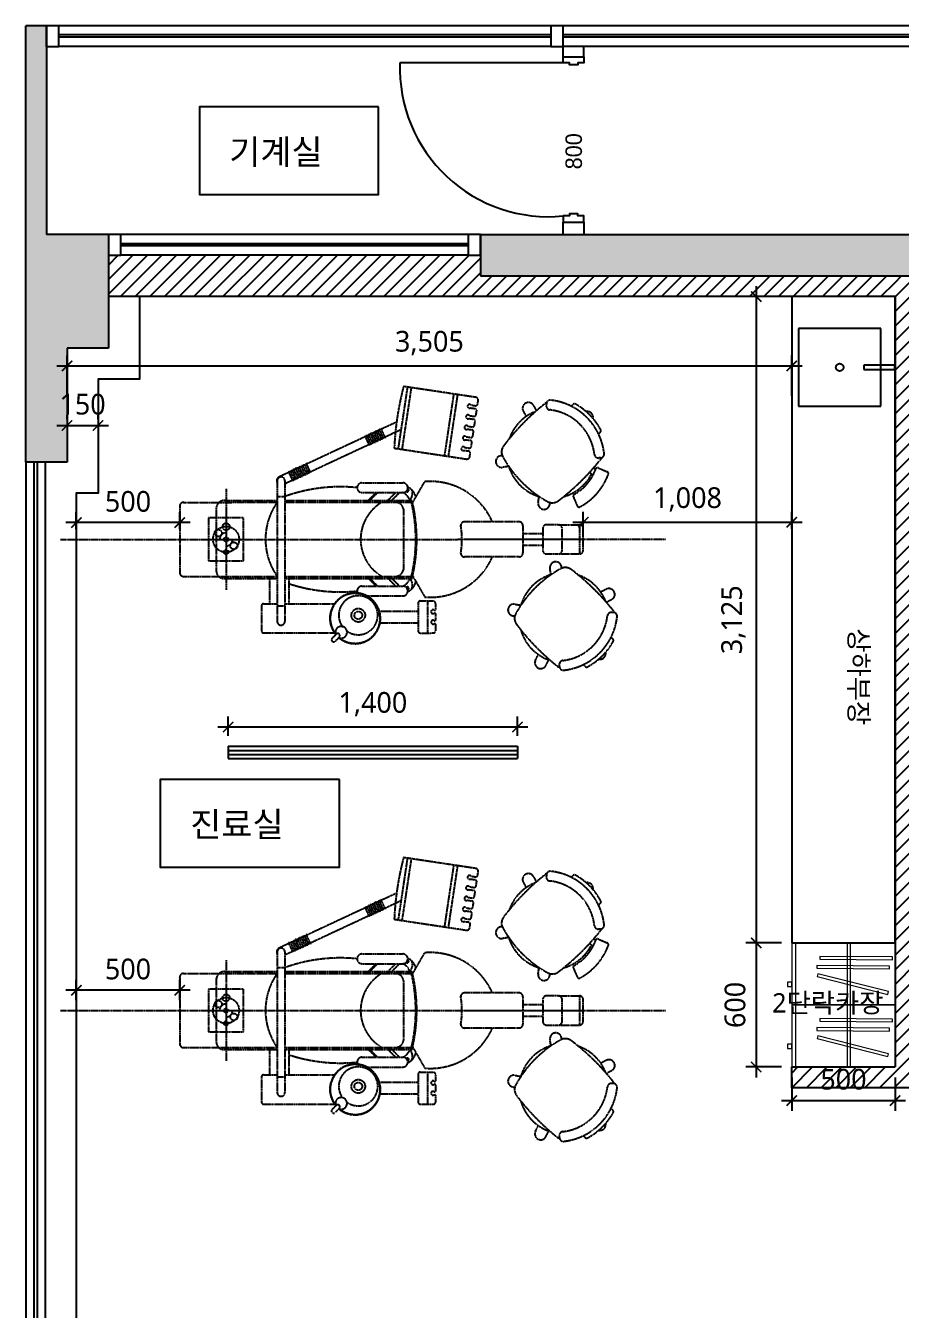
# Model space of a CAD drawing. Header units: metres. Extents: x 11578468 to 47831421, y -58341524 to -14256839.
# Drawn here: x 23693935 to 23698165, y -29161347 to -29155140 of the extents above; entities that cross this region are included whole.
import ezdxf
from ezdxf.enums import TextEntityAlignment as Align

# ---------------------------------------------------------------- set-up
doc = ezdxf.new("R2010")
doc.units = ezdxf.units.M
doc.header["$LTSCALE"] = 50
doc.header["$MEASUREMENT"] = 0
doc.linetypes.add('CENTERX2', pattern=[4, 2.5, -0.5, 0.5, -0.5])
doc.linetypes.add('DASHED', pattern=[0.75, 0.5, -0.25])
doc.layers.get('0').update_dxf_attribs({"linetype": 'CONTINUOUS'})
doc.layers.get('DEFPOINTS').update_dxf_attribs({"linetype": 'CONTINUOUS'})
for name, color, linetype in [('0-ELC TEXT', 7, 'CONTINUOUS'), ('0-LINE', 7, 'CONTINUOUS'), ('010活动家具', 7, 'CONTINUOUS'), ('02-WAL', 2, 'CONTINUOUS'), ('03-WAL NEW', 3, 'CONTINUOUS'), ('04_FUR', 6, 'CONTINUOUS'), ('2.글자선', 60, 'CONTINUOUS'), ('3 가구-붙박이', 6, 'CONTINUOUS'), ('3.기호.계단선', 30, 'CONTINUOUS'), ('8', 8, 'CONTINUOUS'), ('C-WIN', 4, 'CONTINUOUS'), ('CO-DO-FR', 7, 'CONTINUOUS'), ('CO-DOOR', 8, 'CONTINUOUS'), ('CURTWALL', 4, 'CONTINUOUS'), ('TEX', 7, 'CONTINUOUS'), ('wall', 3, 'CONTINUOUS'), ('家具', 251, 'CONTINUOUS')]:
    doc.layers.add(name, color=color, linetype=linetype)
doc.layers.add('Arch', color=8, linetype='CONTINUOUS', lineweight=0)
doc.styles.add('HY 울릉도 L', font='malgun.ttf')
doc.styles.add('JT1', font='malgun.ttf')
doc.styles.add('W-TEXT2', font='Dotum.ttf')
doc.styles.add('맑은 고딕', font='malgun.ttf')
doc.dimstyles.new('사본 50', dxfattribs={"dimscale": 50, "dimtxt": 2, "dimasz": 1, "dimexe": 1, "dimexo": 1, "dimgap": 1, "dimtad": 1, "dimdec": 0, "dimrnd": 0.05, "dimdsep": 46, "dimlunit": 6, "dimtxsty": 'HY 울릉도 L', "dimblk": 'ARCHTICK', "dimcen": 2.5, "dimdle": 1, "dimclrd": 133, "dimclre": 133, "dimclrt": 30, "dimadec": 0, "dimazin": 0, "dimtfac": 1, "dimtdec": 0, "dimtix": 1, "dimtmove": 2, "dimatfit": 3, "dimldrblk": 'ARCHTICK', "dimfxl": 1, "dimlwd": -1, "dimlwe": -1, "dimarcsym": 0})
pattern_1 = [(45, (12209109.27, -14914715.34), (-35.35533906, 35.35533906), [])]

# ---------------------------------------------------------------- blocks, each defined once
blk = doc.blocks.new('rtyutut')
at = {"layer": '家具', "linetype": 'CENTERX2', "ltscale": 0.01}
for p, q in [((425185.6, -946947.7), (425230.6, -946649.4)), ((425560, -946699), (425210.5, -946646.3)), ((425204.2, -946950.5), (425249.2, -946652.2)), ((425409.3, -946981.4), (425454.3, -946683.1)), ((425428, -946984.2), (425472.9, -946685.9)), ((425534.4, -946750), (425556.2, -946753.3)), ((425534.4, -946750), (425538, -946750.5)), ((425536.5, -946736), (425558.3, -946739.3)), ((425536.5, -946736), (425540.2, -946736.5)), ((425561.3, -946782.7), (425564.2, -946764)), ((425569.1, -946731.4), (425571.6, -946714.4)), ((425789.2, -946765.2), (425803, -946792)), ((425839.5, -946739.3), (425851.3, -946762.1)), ((425901.3, -946730.7), (425900.9, -946740.2)), ((426021.3, -946742.2), (426030.4, -946733.1)), ((425177.3, -946818.5), (424609, -947083.5)), ((425526.7, -946801.3), (425530.3, -946801.8)), ((425526.7, -946801.3), (425548.5, -946804.6)), ((425528.8, -946787.3), (425532.4, -946787.8)), ((425528.8, -946787.3), (425550.6, -946790.6)), ((425553.6, -946833.9), (425556.4, -946815.3)), ((425195.2, -946857), (424636.8, -947117.4)), ((425046, -946931.8), (425024, -946884.8)), ((425054.5, -946927.8), (425032.6, -946880.8)), ((425063.1, -946923.8), (425041.1, -946876.8)), ((425071.6, -946919.8), (425049.7, -946872.8)), ((425080.1, -946915.8), (425058.2, -946868.8)), ((425088.7, -946911.9), (425066.8, -946864.9)), ((425097.2, -946907.9), (425075.3, -946860.9)), ((425105.8, -946903.9), (425083.9, -946856.9)), ((425114.3, -946899.9), (425092.4, -946852.9)), ((425122.9, -946895.9), (425101, -946848.9)), ((425513.4, -946889.8), (425517, -946890.4)), ((425513.4, -946889.8), (425535.1, -946893.1)), ((425519, -946852.5), (425522.6, -946853.1)), ((425519, -946852.5), (425540.8, -946855.8)), ((425521.1, -946838.6), (425524.7, -946839.1)), ((425521.1, -946838.6), (425542.9, -946841.9)), ((425545.9, -946885.2), (425548.7, -946866.6)), ((426153.5, -946876.7), (426162.7, -946867.5)), ((425165.6, -946944.7), (425515, -946997.4)), ((425503.5, -946955.1), (425507.1, -946955.6)), ((425503.5, -946955.1), (425525.3, -946958.4)), ((425505.6, -946941.1), (425509.2, -946941.7)), ((425505.6, -946941.1), (425527.4, -946944.4)), ((425511.3, -946903.8), (425514.9, -946904.4)), ((425511.3, -946903.8), (425533, -946907.1)), ((425538.1, -946936.5), (425541, -946917.9)), ((424753.3, -947068.3), (424731.4, -947021.3)), ((424761.8, -947064.3), (424739.9, -947017.3)), ((425530.8, -946985.1), (425533.2, -946969.1)), ((425687.3, -946980.6), (425680.2, -946981.7)), ((426162.6, -946992.1), (426153.2, -946992.5)), ((424676.4, -947104.1), (424654.4, -947057.1)), ((424684.9, -947100.1), (424663, -947053.1)), ((424693.5, -947096.2), (424671.5, -947049.2)), ((424702, -947092.2), (424680.1, -947045.2)), ((424710.5, -947088.2), (424688.6, -947041.2)), ((424719.1, -947084.2), (424697.2, -947037.2)), ((424727.6, -947080.2), (424705.7, -947033.2)), ((424736.2, -947076.2), (424714.3, -947029.2)), ((424744.7, -947072.3), (424722.8, -947025.3)), ((425719, -947032.7), (425689.3, -947037.6)), ((426126.3, -947076.7), (426111.5, -947061.9)), ((426138.8, -947049.1), (426129.6, -947040)), ((426139.9, -947045.9), (426131.2, -947041.5)), ((426152.5, -947040.6), (426195.9, -947059.2)), ((424352.1, -947142), (424352.1, -947629.2)), ((424599.1, -947102.7), (424599.1, -947781.6)), ((424636.8, -947102.7), (424636.8, -947781.6)), ((425009.3, -947112.2), (425207.3, -947112.2)), ((425254.1, -947208.8), (425313.1, -947106.6)), ((426114.5, -947096.5), (426106, -947092.2)), ((424146.5, -947206.5), (424314.2, -947206.5)), ((424314.2, -947206.5), (424599.1, -947206.5)), ((424344.5, -947197), (424599.1, -947197)), ((424599.1, -947178.2), (424636.8, -947178.2)), ((424636.8, -947197), (425251.3, -947197)), ((424636.8, -947206.5), (425104.7, -947206.5)), ((425009.3, -947159.3), (425207.3, -947159.3)), ((425040.4, -947197), (425078.1, -947159.3)), ((425047.1, -947197), (425084.8, -947159.3)), ((425104.7, -947206.5), (425248.7, -947206.5)), ((425134.7, -947197), (425172.4, -947159.3)), ((425153.6, -947197), (425191.3, -947159.3)), ((425861.5, -947208.2), (425866, -947178.4)), ((425917.4, -947216.8), (425918.8, -947207.6)), ((426031.6, -947180.5), (426050.3, -947223.9)), ((424127.7, -947225.3), (424127.7, -947545.9)), ((424304.9, -947230.5), (424304.9, -947541)), ((425210.1, -947240.1), (425210.1, -947531.3)), ((424436.9, -947281.9), (424267.2, -947281.9)), ((424267.2, -947281.9), (424267.2, -947489.3)), ((424352.1, -947291.3), (424352.1, -947480)), ((424436.9, -947489.3), (424436.9, -947281.9)), ((425768.8, -947300.8), (425505.5, -947300.8)), ((425787.6, -947319.6), (425787.6, -947451.6)), ((425883.3, -947333.8), (425883.3, -947437.5)), ((425958.7, -947314.9), (425902.1, -947314.9)), ((425958.7, -947314.9), (426060.6, -947314.9)), ((425977.6, -947437.5), (425977.6, -947333.8)), ((426060.6, -947314.9), (426060.6, -947456.3)), ((426079.5, -947437.5), (426079.5, -947333.8)), ((423552.1, -947385.6), (426478.9, -947385.6)), ((424257.7, -947385.6), (424446.4, -947385.6)), ((425502.3, -947385.6), (426059.5, -947385.6)), ((425787.6, -947357.3), (425883.3, -947357.3)), ((425787.6, -947413.9), (425883.3, -947413.9)), ((425902.1, -947456.3), (425958.7, -947456.3)), ((425958.7, -947456.3), (426060.6, -947456.3)), ((424267.2, -947489.3), (424436.9, -947489.3)), ((425768.8, -947470.5), (425505.5, -947470.5)), ((425975.5, -947525.2), (425974.3, -947518)), ((424146.5, -947564.8), (424312, -947564.8)), ((424312, -947564.8), (424599.1, -947564.8)), ((424336.5, -947574.2), (424599.1, -947574.2)), ((424561.4, -947574.2), (424561.4, -947696.8)), ((424636.8, -947564.8), (425104.7, -947564.8)), ((424636.8, -947574.2), (425251.3, -947574.2)), ((424655.7, -947574.2), (424655.7, -947696.8)), ((425040.4, -947574.2), (425078.1, -947611.9)), ((425047.1, -947574.2), (425084.8, -947611.9)), ((425104.7, -947564.8), (425248.7, -947564.8)), ((425134.7, -947574.2), (425172.4, -947611.9)), ((425153.6, -947574.2), (425191.3, -947611.9)), ((425254.1, -947562.4), (425313.1, -947664.6)), ((425923.3, -947556.9), (425918.5, -947527.1)), ((425009.3, -947611.9), (425207.3, -947611.9)), ((426190.8, -947627.1), (426164, -947640.9)), ((424523.7, -947706.2), (424523.7, -947828.8)), ((424533.1, -947696.8), (424599.1, -947696.8)), ((424599.1, -947706.2), (424636.8, -947706.2)), ((424636.8, -947696.8), (424876.2, -947696.8)), ((425033.4, -947659.1), (425207.3, -947659.1)), ((425281.3, -947692.9), (425281.3, -947829.3)), ((425290.7, -947683.4), (425354.6, -947683.2)), ((425326.3, -947683.3), (425326.8, -947838.6)), ((425364, -947692.6), (425364.1, -947726.5)), ((425747.9, -947699.3), (425777.6, -947703.9)), ((426216.7, -947677.4), (426191.5, -947690.4)), ((425093.8, -947732.8), (425281.3, -947732.8)), ((425358.6, -947728.5), (425362.3, -947728.4)), ((425358.7, -947742.6), (425362.3, -947742.6)), ((425364.2, -947744.5), (425364.3, -947777.1)), ((425739.3, -947755.3), (425748.4, -947756.7)), ((426225.3, -947739.1), (426215.9, -947738.8)), ((425096.9, -947789.4), (425281.3, -947789.4)), ((425358.8, -947779), (425362.4, -947779)), ((425358.8, -947793.1), (425362.5, -947793.1)), ((425364.4, -947795), (425364.5, -947828.9)), ((424533.1, -947838.2), (424876.2, -947838.2)), ((424885.1, -947844), (424865.1, -947864)), ((424899.8, -947858.7), (424879.7, -947878.7)), ((425290.8, -947838.8), (425355.1, -947838.4)), ((426213.9, -947859.2), (426222.9, -947868.2)), ((425848.4, -947969.5), (425862.2, -947942.7)), ((425898.7, -947995.4), (425912.5, -947968.6)), ((425964, -948000.5), (425963.6, -947991)), ((426079.4, -947991.4), (426088.5, -948000.6))]:
    blk.add_line(p, q, dxfattribs=at)
for centre, radius in [((424352.1, -947385.6), 62.9), ((424352.1, -947324.3), 17.2), ((424314.3, -947354.5), 17.2), ((424352.1, -947385.6), 10.8), ((424352.1, -947446.9), 10.8), ((424389.8, -947416.7), 17.2), ((424991.3, -947752.5), 33), ((424991.3, -947752.5), 18.9)]:
    blk.add_circle(centre, radius, dxfattribs=at)
for centre, radius, start, end in [((426584.6, -947006.1), 1420.4, 165.32787, 177.52206), ((425557.6, -946712.9), 14.1, 354.07747, 79.98935), ((425920.1, -946731.5), 18.9, 83.68774, 177.64231), ((425890.1, -947003.3), 292.3, 6.31226, 83.68774), ((425529.3, -946742.1), 9.43, 39.98277, 302.80201), ((425554.8, -946762.6), 9.43, 351.42497, 81.38458), ((425559.8, -946730), 9.43, 261.38458, 351.42497), ((426595.6, -947616.8), 1130.8, 127.74452, 142.89408), ((425926.7, -946970.2), 216.9, 112.58069, 160.91759), ((425814.4, -946752.3), 28.3, 27.26154, 207.26154), ((425919.7, -946741), 18.9, 177.64231, 263.54627), ((425890.1, -947003.3), 245.2, 6.45373, 83.54627), ((426037, -946739.8), 9.43, 60.84732, 135), ((425890.1, -947003.3), 311.2, 28.17646, 60.84732), ((426099.2, -946796), 28.3, 348.68025, 100.79535), ((425513.9, -946844.6), 9.43, 39.98277, 302.80201), ((425521.6, -946793.3), 9.43, 39.98277, 302.80201), ((425544.3, -946832.5), 9.43, 261.38458, 351.42497), ((425547.1, -946813.9), 9.43, 351.42497, 81.38458), ((425552, -946781.3), 9.43, 261.38458, 351.42497), ((425506.2, -946895.9), 9.43, 39.98277, 302.80201), ((425536.6, -946883.8), 9.43, 261.38457, 351.42497), ((425539.4, -946865.2), 9.43, 351.42497, 81.38458), ((426156, -946860.8), 9.43, 315, 28.17646), ((425498.4, -946947.2), 9.43, 39.98277, 302.80201), ((425523.9, -946967.7), 9.43, 351.42497, 81.38459), ((425528.8, -946935.1), 9.43, 261.38459, 351.42497), ((425531.6, -946916.4), 9.43, 351.42497, 81.38458), ((425731.4, -946963.1), 47.1, 142.89408, 208.79759), ((425516.8, -946983.3), 14.1, 262.86059, 352.86026), ((425684.7, -947009.6), 28.3, 99.26154, 279.26154), ((426173, -946720.4), 551, 208.79759, 241.20241), ((425276.5, -946297.7), 1130.8, 307.10592, 322.25548), ((426152.4, -946973.6), 18.9, 186.45373, 272.35769), ((426161.8, -946973.2), 18.9, 272.35769, 6.31226), ((424618, -947102.7), 21.2, 115, 207.26604), ((424618, -947102.7), 18.9, 90, 180), ((424618, -947102.7), 18.9, 0, 90), ((425926.7, -946970.2), 216.9, 196.72134, 254.08434), ((425926.7, -946970.2), 216.9, 285.58412, 332.67832), ((425926.7, -946970.2), 226.3, 298.81205, 340.41104), ((425926.7, -946970.2), 292.3, 297.89306, 339.79002), ((426148.8, -947049.2), 9.43, 66.68894, 160.41104), ((426192.1, -947067.9), 9.43, 339.79002, 66.68894), ((424904.7, -947924.9), 793.3, 84.13608, 109.73261), ((425009.3, -947135.8), 23.6, 90, 270), ((425207.3, -947135.8), 23.6, 270, 90), ((425229.9, -947149.5), 6.22, 215.42758, 85.87159), ((425203.1, -947195.6), 68.4, 12.06886, 66.20147), ((425207, -947163.4), 46.8, 316.21643, 21.42814), ((425340, -947434), 328.4, 23.9286, 94.69154), ((424146.5, -947225.3), 18.9, 90.00103, 179.99742), ((424345.2, -947237.9), 40.9, 89.0396, 169.48323), ((424854.5, -947385.6), 311.9, 144.94886, 215.05114), ((425210.1, -947385.6), 207.4, 120.27264, 239.72736), ((425169.9, -947247.4), 40.9, 10.31103, 90.9604), ((425177.1, -947220.7), 68.4, 21.36345, 63.76639), ((424487.5, -947385.6), 782, 346.75102, 13.23887), ((424487.5, -947385.6), 786.7, 346.12555, 13.86437), ((425889.4, -947212.5), 28.3, 171.26154, 351.26154), ((425930.3, -947161.9), 47.1, 241.20241, 307.10592), ((426040.3, -947176.7), 9.43, 118.81205, 203.31106), ((426059, -947220.2), 9.43, 203.31106, 297.89306), ((425505.5, -947319.6), 18.9, 90, 180), ((425106.4, -947385.6), 386.6, 349.77841, 10.22159), ((425768.8, -947319.6), 18.9, 0, 90), ((425902.1, -947333.8), 18.9, 90, 180), ((425958.7, -947333.8), 18.9, 0, 90), ((426060.6, -947333.8), 18.9, 0, 90), ((424352.1, -947385.6), 31.5, 90, 180), ((424352.1, -947385.6), 31.5, 270, 0), ((425505.5, -947451.6), 18.9, 180, 270), ((425768.8, -947451.6), 18.9, 270, 0), ((425902.1, -947437.5), 18.9, 180, 270), ((425958.7, -947437.5), 18.9, 270, 0), ((426060.6, -947437.5), 18.9, 270, 0), ((425340, -947337.3), 328.4, 265.30846, 336.0714), ((425946.4, -947522.6), 28.3, 9.26154, 189.26154), ((424146.5, -947545.9), 18.9, 179.99742, 270.00099), ((424340.9, -947538.4), 36.1, 184.11959, 262.95924), ((425169.9, -947523.9), 40.9, 269.0396, 349.58675), ((425177.1, -947550.6), 68.4, 296.23361, 338.63655), ((425207, -947607.8), 46.8, 338.57186, 43.78357), ((426235.7, -948010.9), 551, 118.79759, 151.20241), ((425985.9, -947764.5), 216.9, 106.72134, 164.08434), ((425993, -947569.3), 47.1, 52.89408, 118.79759), ((425339.2, -948433.5), 1130.8, 37.74452, 52.89408), ((425985.9, -947764.5), 216.9, 21.02795, 70.91759), ((424904.7, -946846.4), 793.3, 251.7081, 275.86392), ((425009.3, -947635.5), 23.6, 90, 205.05762), ((425207.3, -947635.5), 23.6, 270, 90), ((425229.9, -947621.8), 6.22, 274.12841, 144.57242), ((425203.1, -947575.6), 68.4, 293.79853, 347.92902), ((426203.8, -947652.2), 28.3, 297.26154, 117.26154), ((424533.1, -947706.2), 9.43, 90, 180), ((424976.3, -947767.5), 122.6, 229.85807, 220.15026), ((424976.3, -947767.5), 120.7, 231.74102, 218.25652), ((424991.3, -947752.5), 94.3, 234.52319, 215.47479), ((425290.7, -947692.9), 9.43, 90.20822, 180), ((425354.6, -947692.6), 9.43, 0.20506, 90.20506), ((425743.6, -947727.3), 28.3, 81.26154, 261.26154), ((425352.4, -947735.5), 9.43, 48.79544, 311.61468), ((425362.3, -947726.6), 1.89, 270.20506, 0.20506), ((425362.3, -947744.5), 1.89, 0.20506, 90.20506), ((425794.1, -947768.1), 47.1, 151.20241, 217.10592), ((425952.7, -947727.9), 245.2, 276.45373, 353.54627), ((425952.7, -947727.9), 292.3, 276.31226, 353.68774), ((426215.1, -947757.6), 18.9, 87.64231, 173.54627), ((426224.5, -947758), 18.9, 353.68774, 87.64231), ((424533.1, -947828.8), 9.43, 180, 270), ((424618, -947781.6), 18.9, 180, 270), ((424618, -947781.6), 18.9, 270, 0), ((424908.8, -947834.9), 28.3, 246.53399, 203.51361), ((425290.7, -947829.3), 9.43, 180, 270.30046), ((425352.6, -947786.1), 9.43, 48.79544, 311.61468), ((425355.1, -947829), 9.43, 270.30362, 0.30362), ((425362.4, -947777.1), 1.89, 270.20506, 0.20506), ((425362.5, -947795), 1.89, 0.20506, 90.20506), ((426658.3, -947114.4), 1130.8, 217.10592, 232.25548), ((425985.9, -947764.5), 216.9, 195.58412, 252.4806), ((424872.4, -947871.4), 10.4, 135, 315), ((424892.4, -947851.4), 10.4, 315, 135), ((425952.7, -947727.9), 311.2, 298.17646, 330.84732), ((426216.2, -947874.9), 9.43, 330.84732, 45), ((426160, -947937.1), 28.3, 258.68025, 10.79535), ((425873.6, -947982.5), 28.3, 152.73846, 332.73846), ((425982.4, -947990.3), 18.9, 96.45373, 182.35769), ((425982.8, -947999.7), 18.9, 182.35769, 276.31226), ((426095.2, -947993.9), 9.43, 225, 298.17646)]:
    blk.add_arc(centre, radius, start, end, dxfattribs=at)
blk = doc.blocks.new('_ArchTick')
at = {"color": 0, "linetype": 'ByBlock', "const_width": 0.15}
blk.add_lwpolyline([(-0.5, -0.5), (0.5, 0.5)], dxfattribs=at)
blk = doc.blocks.new('*D252')
at = {"layer": '3.기호.계단선', "color": 133, "ltscale": 10, "transparency": 16777216}
for p, q in [((23694914, -29158574), (23694914, -29158481)), ((23696313.8, -29158574), (23696313.8, -29158481)), ((23694864, -29158531), (23696363.8, -29158531))]:
    blk.add_line(p, q, dxfattribs=at)
at = {"layer": 'DEFPOINTS', "color": 0, "transparency": 16777216}
for p in [(23696313.8, -29158531), (23694914, -29158624), (23696313.8, -29158624)]:
    blk.add_point(p, dxfattribs=at)
at = {"layer": '3.기호.계단선', "color": 133, "transparency": 16777216, "xscale": 50, "yscale": 50, "zscale": 50, "rotation": 180}
blk.add_blockref('_ArchTick', (23694914, -29158531), dxfattribs=at)
at = {"layer": '3.기호.계단선', "color": 133, "transparency": 16777216, "xscale": 50, "yscale": 50, "zscale": 50}
blk.add_blockref('_ArchTick', (23696313.8, -29158531), dxfattribs=at)
at = {"layer": '3.기호.계단선', "color": 30, "ltscale": 10, "transparency": 16777216, "insert": (23695613.9, -29158421.1), "char_height": 100, "attachment_point": 5, "style": 'HY 울릉도 L'}
blk.add_mtext('1,400', dxfattribs=at)
blk = doc.blocks.new('arrttt')
at = {"layer": 'Arch', "color": 6}
for p, q in [((883190.8, 53508.7), (882890.8, 53508.7)), ((882890.8, 53508.7), (882890.8, 53008.7)), ((883190.8, 53008.7), (883190.8, 53508.7)), ((882958.9, 53496.3), (882955.8, 53144.1)), ((882972.9, 53496.2), (882958.9, 53496.3)), ((882969.8, 53144), (882972.9, 53496.2)), ((883002.8, 53482.1), (882999.7, 53130)), ((883016.8, 53482), (883002.8, 53482.1)), ((883013.7, 53129.9), (883016.8, 53482)), ((883126.4, 53476.3), (883040, 53134.9)), ((883053.6, 53131.5), (883140, 53472.9)), ((883140, 53472.9), (883126.4, 53476.3)), ((882890.8, 53291.2), (883190.8, 53291.2)), ((882890.8, 53276.2), (883190.8, 53276.2)), ((882955.8, 53144.1), (882969.8, 53144)), ((882999.7, 53130), (883013.7, 53129.9)), ((883040, 53134.9), (883053.6, 53131.5)), ((883190.8, 53028.7), (882890.8, 53028.7)), ((882890.8, 53008.7), (883190.8, 53008.7)), ((883100.8, 53008.7), (883080.8, 53008.7)), ((883080.8, 53008.7), (883080.8, 52988.7)), ((883100.8, 52988.7), (883100.8, 53008.7)), ((883080.8, 52988.7), (883100.8, 52988.7))]:
    blk.add_line(p, q, dxfattribs=at)
blk = doc.blocks.new('A$C6B365CFD')
at = {"layer": '010活动家具', "color": 154, "linetype": 'DASHED', "ltscale": 150}
for points in [[(520.9, 492.3), (0, 492.3), (0, 0), (520.9, 0)], [(609.7, 259.2), (412.6, 259.2), (412.6, 233.2), (609.7, 233.2)]]:
    blk.add_lwpolyline(points, close=True, dxfattribs=at)
blk.add_circle((260.4, 246.2), 23.6, dxfattribs=at)
blk = doc.blocks.new('*D296')
at = {"layer": '3.기호.계단선', "color": 133, "ltscale": 10, "transparency": 16777216}
for p, q in [((23697590, -29156450), (23697418, -29156450)), ((23697468, -29156400), (23697468, -29159625)), ((23697589.9, -29159575), (23697418, -29159575))]:
    blk.add_line(p, q, dxfattribs=at)
at = {"layer": 'DEFPOINTS', "color": 0, "transparency": 16777216}
for p in [(23697640, -29156450), (23697468, -29159575), (23697639.9, -29159575)]:
    blk.add_point(p, dxfattribs=at)
at = {"layer": '3.기호.계단선', "color": 133, "transparency": 16777216, "xscale": 50, "yscale": 50, "zscale": 50}
for p, rotation in [((23697468, -29156450), 90), ((23697468, -29159575), 270)]:
    blk.add_blockref('_ArchTick', p, dxfattribs=dict(at, rotation=rotation))
at = {"layer": '3.기호.계단선', "color": 30, "ltscale": 10, "transparency": 16777216, "insert": (23697358, -29158012.5), "char_height": 100, "attachment_point": 5, "rotation": 90, "style": 'HY 울릉도 L'}
blk.add_mtext('3,125', dxfattribs=at)
blk = doc.blocks.new('*D297')
at = {"layer": '3.기호.계단선', "color": 133, "ltscale": 10, "transparency": 16777216}
for p, q in [((23697639.9, -29160225), (23697639.9, -29160387)), ((23698139.9, -29160225), (23698139.9, -29160387)), ((23697589.9, -29160337), (23698189.9, -29160337))]:
    blk.add_line(p, q, dxfattribs=at)
at = {"layer": 'DEFPOINTS', "color": 0, "transparency": 16777216}
for p in [(23697639.9, -29160175), (23698139.9, -29160175), (23698139.9, -29160337)]:
    blk.add_point(p, dxfattribs=at)
at = {"layer": '3.기호.계단선', "color": 133, "transparency": 16777216, "xscale": 50, "yscale": 50, "zscale": 50, "rotation": 180}
blk.add_blockref('_ArchTick', (23697639.9, -29160337), dxfattribs=at)
at = {"layer": '3.기호.계단선', "color": 133, "transparency": 16777216, "xscale": 50, "yscale": 50, "zscale": 50}
blk.add_blockref('_ArchTick', (23698139.9, -29160337), dxfattribs=at)
at = {"layer": '3.기호.계단선', "color": 30, "ltscale": 10, "transparency": 16777216, "insert": (23697889.9, -29160234.8), "char_height": 100, "attachment_point": 5, "style": 'HY 울릉도 L'}
blk.add_mtext('500', dxfattribs=at)
blk = doc.blocks.new('*D298')
at = {"layer": '3.기호.계단선', "color": 133, "ltscale": 10, "transparency": 16777216}
for p, q in [((23697468, -29159525), (23697468, -29160225)), ((23697589.9, -29159575), (23697418, -29159575)), ((23697589.9, -29160175), (23697418, -29160175))]:
    blk.add_line(p, q, dxfattribs=at)
at = {"layer": 'DEFPOINTS', "color": 0, "transparency": 16777216}
for p in [(23697639.9, -29159575), (23697468, -29160175), (23697639.9, -29160175)]:
    blk.add_point(p, dxfattribs=at)
at = {"layer": '3.기호.계단선', "color": 133, "transparency": 16777216, "xscale": 50, "yscale": 50, "zscale": 50}
for p, rotation in [((23697468, -29159575), 90), ((23697468, -29160175), 270)]:
    blk.add_blockref('_ArchTick', p, dxfattribs=dict(at, rotation=rotation))
at = {"layer": '3.기호.계단선', "color": 30, "ltscale": 10, "transparency": 16777216, "insert": (23697365.9, -29159875), "char_height": 100, "attachment_point": 5, "rotation": 90, "style": 'HY 울릉도 L'}
blk.add_mtext('600', dxfattribs=at)
blk = doc.blocks.new('*D299')
at = {"layer": '3.기호.계단선', "color": 133, "ltscale": 10, "transparency": 16777216}
for p, q in [((23696631.6, -29157573.6), (23696631.6, -29157491)), ((23697640, -29157573.6), (23697640, -29157491)), ((23696581.6, -29157541), (23697690, -29157541))]:
    blk.add_line(p, q, dxfattribs=at)
at = {"layer": 'DEFPOINTS', "color": 0, "transparency": 16777216}
for p in [(23697640, -29157541), (23696631.6, -29157623.6), (23697640, -29157623.6)]:
    blk.add_point(p, dxfattribs=at)
at = {"layer": '3.기호.계단선', "color": 133, "transparency": 16777216, "xscale": 50, "yscale": 50, "zscale": 50, "rotation": 180}
blk.add_blockref('_ArchTick', (23696631.6, -29157541), dxfattribs=at)
at = {"layer": '3.기호.계단선', "color": 133, "transparency": 16777216, "xscale": 50, "yscale": 50, "zscale": 50}
blk.add_blockref('_ArchTick', (23697640, -29157541), dxfattribs=at)
at = {"layer": '3.기호.계단선', "color": 30, "ltscale": 10, "transparency": 16777216, "insert": (23697135.8, -29157431.1), "char_height": 100, "attachment_point": 5, "style": 'HY 울릉도 L'}
blk.add_mtext('1,008', dxfattribs=at)
blk = doc.blocks.new('*D300')
at = {"layer": '3.기호.계단선', "color": 133, "ltscale": 10, "transparency": 16777216}
for p, q in [((23694179.9, -29157574), (23694179.9, -29157493)), ((23694679.7, -29157574), (23694679.7, -29157493)), ((23694729.7, -29157543), (23694129.9, -29157543))]:
    blk.add_line(p, q, dxfattribs=at)
at = {"layer": 'DEFPOINTS', "color": 0, "transparency": 16777216}
for p in [(23694179.9, -29157543), (23694179.9, -29157624), (23694679.7, -29157624)]:
    blk.add_point(p, dxfattribs=at)
at = {"layer": '3.기호.계단선', "color": 133, "transparency": 16777216, "xscale": 50, "yscale": 50, "zscale": 50, "rotation": 180}
blk.add_blockref('_ArchTick', (23694179.9, -29157543), dxfattribs=at)
at = {"layer": '3.기호.계단선', "color": 133, "transparency": 16777216, "xscale": 50, "yscale": 50, "zscale": 50}
blk.add_blockref('_ArchTick', (23694679.7, -29157543), dxfattribs=at)
at = {"layer": '3.기호.계단선', "color": 30, "ltscale": 10, "transparency": 16777216, "insert": (23694429.8, -29157440.8), "char_height": 100, "attachment_point": 5, "style": 'HY 울릉도 L'}
blk.add_mtext('500', dxfattribs=at)
blk = doc.blocks.new('*D301')
at = {"layer": '3.기호.계단선', "color": 133, "ltscale": 10, "transparency": 16777216}
for p, q in [((23694729.7, -29159804), (23694129.9, -29159804)), ((23694179.9, -29159852), (23694179.9, -29159754)), ((23694679.7, -29159852), (23694679.7, -29159754))]:
    blk.add_line(p, q, dxfattribs=at)
at = {"layer": 'DEFPOINTS', "color": 0, "transparency": 16777216}
for p in [(23694179.9, -29159804), (23694179.9, -29159902), (23694679.7, -29159902)]:
    blk.add_point(p, dxfattribs=at)
at = {"layer": '3.기호.계단선', "color": 133, "transparency": 16777216, "xscale": 50, "yscale": 50, "zscale": 50, "rotation": 180}
blk.add_blockref('_ArchTick', (23694179.9, -29159804), dxfattribs=at)
at = {"layer": '3.기호.계단선', "color": 133, "transparency": 16777216, "xscale": 50, "yscale": 50, "zscale": 50}
blk.add_blockref('_ArchTick', (23694679.7, -29159804), dxfattribs=at)
at = {"layer": '3.기호.계단선', "color": 30, "ltscale": 10, "transparency": 16777216, "insert": (23694429.8, -29159701.8), "char_height": 100, "attachment_point": 5, "style": 'HY 울릉도 L'}
blk.add_mtext('500', dxfattribs=at)
blk = doc.blocks.new('*D349')
at = {"layer": '3.기호.계단선', "color": 133, "ltscale": 10, "transparency": 16777216}
for p, q in [((23694134.9, -29156925), (23694134.9, -29156735)), ((23697640, -29156930), (23697640, -29156735)), ((23694084.9, -29156785), (23697690, -29156785))]:
    blk.add_line(p, q, dxfattribs=at)
at = {"layer": 'DEFPOINTS', "color": 0, "transparency": 16777216}
for p in [(23697640, -29156785), (23694134.9, -29156975), (23697640, -29156980)]:
    blk.add_point(p, dxfattribs=at)
at = {"layer": '3.기호.계단선', "color": 133, "transparency": 16777216, "xscale": 50, "yscale": 50, "zscale": 50, "rotation": 180}
blk.add_blockref('_ArchTick', (23694134.9, -29156785), dxfattribs=at)
at = {"layer": '3.기호.계단선', "color": 133, "transparency": 16777216, "xscale": 50, "yscale": 50, "zscale": 50}
blk.add_blockref('_ArchTick', (23697640, -29156785), dxfattribs=at)
at = {"layer": '3.기호.계단선', "color": 30, "ltscale": 10, "transparency": 16777216, "insert": (23695887.4, -29156675), "char_height": 100, "attachment_point": 5, "style": 'HY 울릉도 L'}
blk.add_mtext('3,505', dxfattribs=at)
blk = doc.blocks.new('*D350')
at = {"layer": '3.기호.계단선', "color": 133, "ltscale": 10, "transparency": 16777216}
for p, q in [((23694084.9, -29157073), (23694334.9, -29157073)), ((23694134.9, -29157042), (23694134.9, -29157023)), ((23694284.9, -29157042), (23694284.9, -29157023))]:
    blk.add_line(p, q, dxfattribs=at)
at = {"layer": 'DEFPOINTS', "color": 0, "transparency": 16777216}
for p in [(23694284.9, -29157073), (23694134.9, -29157092), (23694284.9, -29157092)]:
    blk.add_point(p, dxfattribs=at)
at = {"layer": '3.기호.계단선', "color": 133, "transparency": 16777216, "xscale": 50, "yscale": 50, "zscale": 50}
blk.add_blockref('_ArchTick', (23694134.9, -29157073), dxfattribs=at)
at = {"layer": '3.기호.계단선', "color": 133, "transparency": 16777216, "xscale": 50, "yscale": 50, "zscale": 50, "rotation": 180}
blk.add_blockref('_ArchTick', (23694284.9, -29157073), dxfattribs=at)
at = {"layer": '3.기호.계단선', "color": 30, "ltscale": 10, "transparency": 16777216, "insert": (23694209.9, -29156970.8), "char_height": 100, "attachment_point": 5, "style": 'HY 울릉도 L'}
blk.add_mtext('150', dxfattribs=at)

msp = doc.modelspace()

# ---------------------------------------------------------------- hatches: boundary and pattern name
at = {"layer": '8', "ltscale": 30}
h = msp.add_hatch(color=256, dxfattribs=at)
h.dxf.hatch_style = 1
h.paths.add_polyline_path([(23707158.9, -29165225), (23708769.9, -29163975), (23708769.9, -29163675), (23708769.9, -29161775), (23708769.9, -29158210), (23708569.9, -29158210), (23708569.9, -29161775), (23708569.9, -29161875), (23708569.9, -29163675), (23708319.9, -29163675), (23708319.9, -29163975), (23707158.9, -29164875), (23706469.9, -29164875), (23706469.9, -29164975), (23706469.9, -29165225)])
h.paths.add_polyline_path([(23703869.9, -29165225), (23704769.9, -29165225), (23704769.9, -29164975), (23704769.9, -29164875), (23703869.9, -29164875), (23703869.9, -29164975)])
h.paths.add_polyline_path([(23701334.9, -29165225), (23702169.9, -29165225), (23702169.9, -29164975), (23702169.9, -29164875), (23701834.9, -29164875), (23701834.9, -29164375), (23701384.9, -29164375), (23701384.9, -29164875), (23701334.9, -29164875), (23701334.9, -29164975)])
h.paths.add_polyline_path([(23696714.7, -29164725), (23696768.8, -29164725), (23696834.9, -29164725), (23696834.9, -29164375), (23696484.9, -29164375), (23696484.9, -29164725)])
h.paths.add_polyline_path([(23694129.9, -29162076.7), (23694129.9, -29162156.4), (23694129.9, -29162240), (23694529.9, -29162240), (23694529.9, -29161840), (23694129.9, -29161840)])
h.paths.add_polyline_path([(23693934.9, -29155140), (23693934.9, -29157250), (23694134.9, -29157250), (23694134.9, -29156700), (23694334.9, -29156700), (23694334.9, -29156150), (23694034.9, -29156150), (23694034.9, -29155240), (23694034.9, -29155140)])
h.paths.add_polyline_path([(23696134.9, -29156350), (23698139.9, -29156350), (23699589.9, -29156350), (23699589.9, -29156150), (23696134.9, -29156150)])
h.paths.add_polyline_path([(23701389.9, -29156450), (23702139.9, -29156450), (23702139.9, -29156150), (23701389.9, -29156150)])
h.paths.add_polyline_path([(23704139.9, -29156350), (23706769.9, -29156350), (23706769.9, -29156150), (23704039.9, -29156150), (23704039.9, -29156350)])
h.paths.add_polyline_path([(23708769.9, -29156150), (23708769.9, -29155750), (23708669.9, -29155750), (23708669.9, -29155140), (23708569.9, -29155140), (23708569.9, -29155240), (23708569.9, -29156150), (23708569.9, -29156350), (23708769.9, -29156350)])
at = {"layer": 'wall', "ltscale": 10}
h = msp.add_hatch(dxfattribs=at)
h.set_pattern_fill('_USER', color=256, scale=50, angle=45, pattern_type=0)
h.set_pattern_definition(pattern_1)
h.paths.add_polyline_path([(23694334.9, -29156250), (23694334.9, -29156450), (23697640, -29156450), (23698139.9, -29156450), (23698139.9, -29156350), (23696134.9, -29156350), (23696134.9, -29156250), (23696074.9, -29156250), (23694394.9, -29156250)])
h = msp.add_hatch(dxfattribs=at)
h.set_pattern_fill('_USER', color=256, scale=50, angle=45, pattern_type=0)
h.set_pattern_definition(pattern_1)
h.paths.add_polyline_path([(23700539.9, -29160175), (23700539.9, -29157675), (23698239.9, -29157675), (23698239.9, -29156350), (23698139.9, -29156350), (23698139.9, -29156450), (23698140, -29156450), (23698140, -29157775), (23698239.9, -29157775), (23700439.9, -29157775), (23700439.9, -29160175), (23700389.9, -29160175), (23700389.9, -29160275), (23700439.9, -29160275), (23700589.9, -29160275), (23700589.9, -29160175)])
h = msp.add_hatch(dxfattribs=at)
h.set_pattern_fill('_USER', color=256, scale=50, angle=45, pattern_type=0)
h.set_pattern_definition(pattern_1)
h.paths.add_polyline_path([(23698139.9, -29160275), (23698239.9, -29160275), (23698239.9, -29160175), (23698239.9, -29159875), (23698239.9, -29159875), (23698239.9, -29159775), (23698239.9, -29159285), (23698239.9, -29158585), (23698239.9, -29157775), (23698140, -29157775), (23698139.9, -29159575), (23698139.9, -29159875), (23698139.9, -29160175), (23697639.9, -29160175), (23697639.9, -29160275)])

# ---------------------------------------------------------------- linework, layer by layer
at = {"layer": '0-LINE', "ltscale": 10}
msp.add_lwpolyline([(23694484.9, -29156450), (23694484.9, -29156850), (23694284.9, -29156850), (23694284.9, -29157400), (23694179.9, -29157400), (23694179.9, -29161677.9), (23694192, -29161690), (23694679.9, -29161690), (23694679.9, -29162390), (23694209.1, -29162390)], dxfattribs=at)
at = {"layer": '02-WAL', "ltscale": 10}
for p, q in [((23694034.9, -29155140), (23693934.9, -29155140)), ((23693934.9, -29157250), (23693934.9, -29155140)), ((23694034.9, -29155140), (23694034.9, -29155140)), ((23694034.9, -29155240), (23694034.9, -29155140)), ((23694034.9, -29155240), (23694034.9, -29155240)), ((23694034.9, -29155240), (23694034.9, -29156150)), ((23694334.9, -29156150), (23694034.9, -29156150)), ((23694334.9, -29156150), (23694334.9, -29156150)), ((23694334.9, -29156150), (23694334.9, -29156700)), ((23696134.9, -29156150), (23696134.9, -29156350)), ((23696134.9, -29156150), (23699589.9, -29156150)), ((23694334.9, -29156350), (23694334.9, -29156350)), ((23696134.9, -29156350), (23698139.9, -29156350)), ((23698139.9, -29156350), (23699589.9, -29156350)), ((23694334.9, -29156700), (23694134.9, -29156700)), ((23694134.9, -29156700), (23694134.9, -29157250)), ((23694134.9, -29156700), (23694134.9, -29156700)), ((23694134.9, -29157250), (23693934.9, -29157250))]:
    msp.add_line(p, q, dxfattribs=at)
at = {"layer": '03-WAL NEW', "ltscale": 10}
for p, q in [((23696534.9, -29155290), (23696534.9, -29155240)), ((23696634.9, -29155290), (23696634.9, -29155240)), ((23696534.9, -29155290), (23696634.9, -29155290)), ((23696534.9, -29156150), (23696534.9, -29156090)), ((23696534.9, -29156090), (23696634.9, -29156090)), ((23696634.9, -29156090), (23696634.9, -29156150)), ((23698139.9, -29156350), (23698139.9, -29156350)), ((23698140, -29156450), (23694334.9, -29156450)), ((23698139.9, -29156450), (23698139.9, -29157675)), ((23698139.9, -29157675), (23698139.9, -29160175)), ((23697639.9, -29160275), (23697639.9, -29160175)), ((23697639.9, -29160175), (23698139.9, -29160175)), ((23698139.9, -29160275), (23697639.9, -29160275)), ((23698239.9, -29160275), (23698139.9, -29160275))]:
    msp.add_line(p, q, dxfattribs=at)
at = {"layer": '3 가구-붙박이', "ltscale": 10}
msp.add_lwpolyline([(23697639.9, -29159575), (23698139.9, -29159575), (23698140, -29156450), (23697640, -29156450)], close=True, dxfattribs=at)
at = {"layer": 'C-WIN', "ltscale": 30}
for p, q in [((23696474.9, -29155140), (23694094.9, -29155140)), ((23698914.9, -29155140), (23696534.9, -29155140)), ((23696474.9, -29155185), (23694094.9, -29155185)), ((23696474.9, -29155195), (23694094.9, -29155195)), ((23698914.9, -29155185), (23696534.9, -29155185)), ((23698914.9, -29155195), (23696534.9, -29155195)), ((23696474.9, -29155240), (23694094.9, -29155240)), ((23698914.9, -29155240), (23696534.9, -29155240)), ((23696074.9, -29156150), (23694394.9, -29156150)), ((23696074.9, -29156195), (23694394.9, -29156195)), ((23696074.9, -29156205), (23694394.9, -29156205)), ((23696074.9, -29156250), (23694394.9, -29156250)), ((23693934.9, -29157250), (23693934.9, -29158426)), ((23693974.9, -29157250), (23693974.9, -29161769.9)), ((23693989.9, -29157250), (23693989.9, -29161756.6)), ((23694029.9, -29157250), (23694029.9, -29160175)), ((23693934.9, -29158426), (23693934.9, -29161786.4)), ((23694029.9, -29160175), (23694029.9, -29161740))]:
    msp.add_line(p, q, dxfattribs=at)
for points in [[(23694094.9, -29155140), (23694034.9, -29155140), (23694034.9, -29155240), (23694094.9, -29155240)], [(23696534.9, -29155140), (23696474.9, -29155140), (23696474.9, -29155240), (23696534.9, -29155240)], [(23694394.9, -29156150), (23694334.9, -29156150), (23694334.9, -29156250), (23694394.9, -29156250)], [(23696134.9, -29156150), (23696074.9, -29156150), (23696074.9, -29156250), (23696134.9, -29156250)]]:
    msp.add_lwpolyline(points, close=True, dxfattribs=at)
at = {"layer": 'CO-DO-FR', "color": 8}
msp.add_line((23696534.9, -29155320), (23695744.9, -29155320), dxfattribs=at)
for points in [[(23696534.9, -29155290), (23696634.9, -29155290), (23696634.9, -29155320), (23696604.9, -29155320), (23696604.9, -29155330), (23696564.9, -29155330), (23696564.9, -29155320), (23696534.9, -29155320), (23696534.9, -29155290)], [(23696534.9, -29156090), (23696634.9, -29156090), (23696634.9, -29156060), (23696604.9, -29156060), (23696604.9, -29156050), (23696564.9, -29156050), (23696564.9, -29156060), (23696534.9, -29156060), (23696534.9, -29156090)]]:
    msp.add_lwpolyline(points, close=True, dxfattribs=at)
at = {"layer": 'CO-DOOR'}
msp.add_arc((23696462.8, -29155345.3), 718.3, 177.98055, 275.76294, dxfattribs=at)
at = {"layer": 'CURTWALL'}
for p, q in [((23694914, -29158624), (23696313.8, -29158624)), ((23694914, -29158624), (23694914, -29158684)), ((23696313.8, -29158624), (23696313.8, -29158684)), ((23694914, -29158644), (23696313.8, -29158644)), ((23694914, -29158664), (23696313.8, -29158664)), ((23694914, -29158684), (23696313.8, -29158684))]:
    msp.add_line(p, q, dxfattribs=at)
at = {"layer": 'TEX'}
for points in [[(23695642, -29155532.5), (23694775, -29155532.5), (23694775, -29155957), (23695642, -29155957)], [(23695453, -29158784.5), (23694586, -29158784.5), (23694586, -29159209), (23695453, -29159209)]]:
    msp.add_lwpolyline(points, close=True, dxfattribs=at)

# ---------------------------------------------------------------- block references
at = {"layer": '04_FUR', "rotation": 269.9999999999999}
for p in [(23644631.2, -28276684.2), (23644631.2, -28276984.2)]:
    msp.add_blockref('arrttt', p, dxfattribs=at)
at = {"layer": '家具', "color": 251, "true_color": 0x636466, "xscale": 0.763347479805816, "yscale": 0.763347479805816, "zscale": 0.763347479805816, "rotation": 359.9999999999999}
msp.add_blockref('A$C6B365CFD', (23697673, -29156980), dxfattribs=at)
at = {"layer": '家具', "color": 251, "true_color": 0x636466, "rotation": 0.01033260218697508}
for p in [(23270381.2, -28210314.8), (23270381.2, -28212592.8)]:
    msp.add_blockref('rtyutut', p, dxfattribs=at)

# ---------------------------------------------------------------- texts
at = {"layer": '0-ELC TEXT', "style": '맑은 고딕'}
for s, rotation, p in [('상하부장', 270, (23697964.1, -29158287.7)), ('2단락카장', 360, (23697814.2, -29159864.9))]:
    msp.add_text(s, height=93.33, rotation=rotation, dxfattribs=at).set_placement(p, align=Align.MIDDLE_CENTER)
at = {"layer": '2.글자선', "color": 8, "style": 'W-TEXT2'}
msp.add_text('800', height=80, rotation=90, dxfattribs=at).set_placement((23696585.2, -29155747.4), align=Align.MIDDLE_CENTER)
at = {"layer": 'TEX', "style": 'JT1'}
for s, p in [('기계실', (23694919.4, -29155810)), ('진료실', (23694730.4, -29159062))]:
    msp.add_text(s, height=120, dxfattribs=at).set_placement(p)

# ---------------------------------------------------------------- dimensions: what is measured, and where the dimension line sits
at = {"layer": '3.기호.계단선', "ltscale": 10}
for base, p1, p2, picture, middle in [((23697468, -29159575), (23697640, -29156450), (23697639.9, -29159575), '*D296', (23697358, -29158012.5)), ((23697468, -29160175), (23697639.9, -29159575), (23697639.9, -29160175), '*D298', (23697365.9, -29159875))]:
    dim = msp.add_linear_dim(base=base, p1=p1, p2=p2, angle=90, dimstyle='사본 50', dxfattribs=at)
    dim.commit()
    dim.dimension.update_dxf_attribs({"geometry": picture, "text_midpoint": middle})
for base, p1, p2, picture, middle in [((23697640, -29156785), (23694134.9, -29156975), (23697640, -29156980), '*D349', (23695887.4, -29156675)), ((23694284.9, -29157073), (23694134.9, -29157092), (23694284.9, -29157092), '*D350', (23694209.9, -29156970.8)), ((23694179.9, -29157543), (23694679.7, -29157624), (23694179.9, -29157624), '*D300', (23694429.8, -29157440.8)), ((23697640, -29157541), (23696631.6, -29157623.6), (23697640, -29157623.6), '*D299', (23697135.8, -29157431.1)), ((23696313.8, -29158531), (23694914, -29158624), (23696313.8, -29158624), '*D252', (23695613.9, -29158421.1)), ((23694179.9, -29159804), (23694679.7, -29159902), (23694179.9, -29159902), '*D301', (23694429.8, -29159701.8)), ((23698139.9, -29160337), (23697639.9, -29160175), (23698139.9, -29160175), '*D297', (23697889.9, -29160234.8))]:
    dim = msp.add_linear_dim(base=base, p1=p1, p2=p2, dimstyle='사본 50', dxfattribs=at)
    dim.commit()
    dim.dimension.update_dxf_attribs({"geometry": picture, "text_midpoint": middle})

doc.saveas('drawing.dxf')
